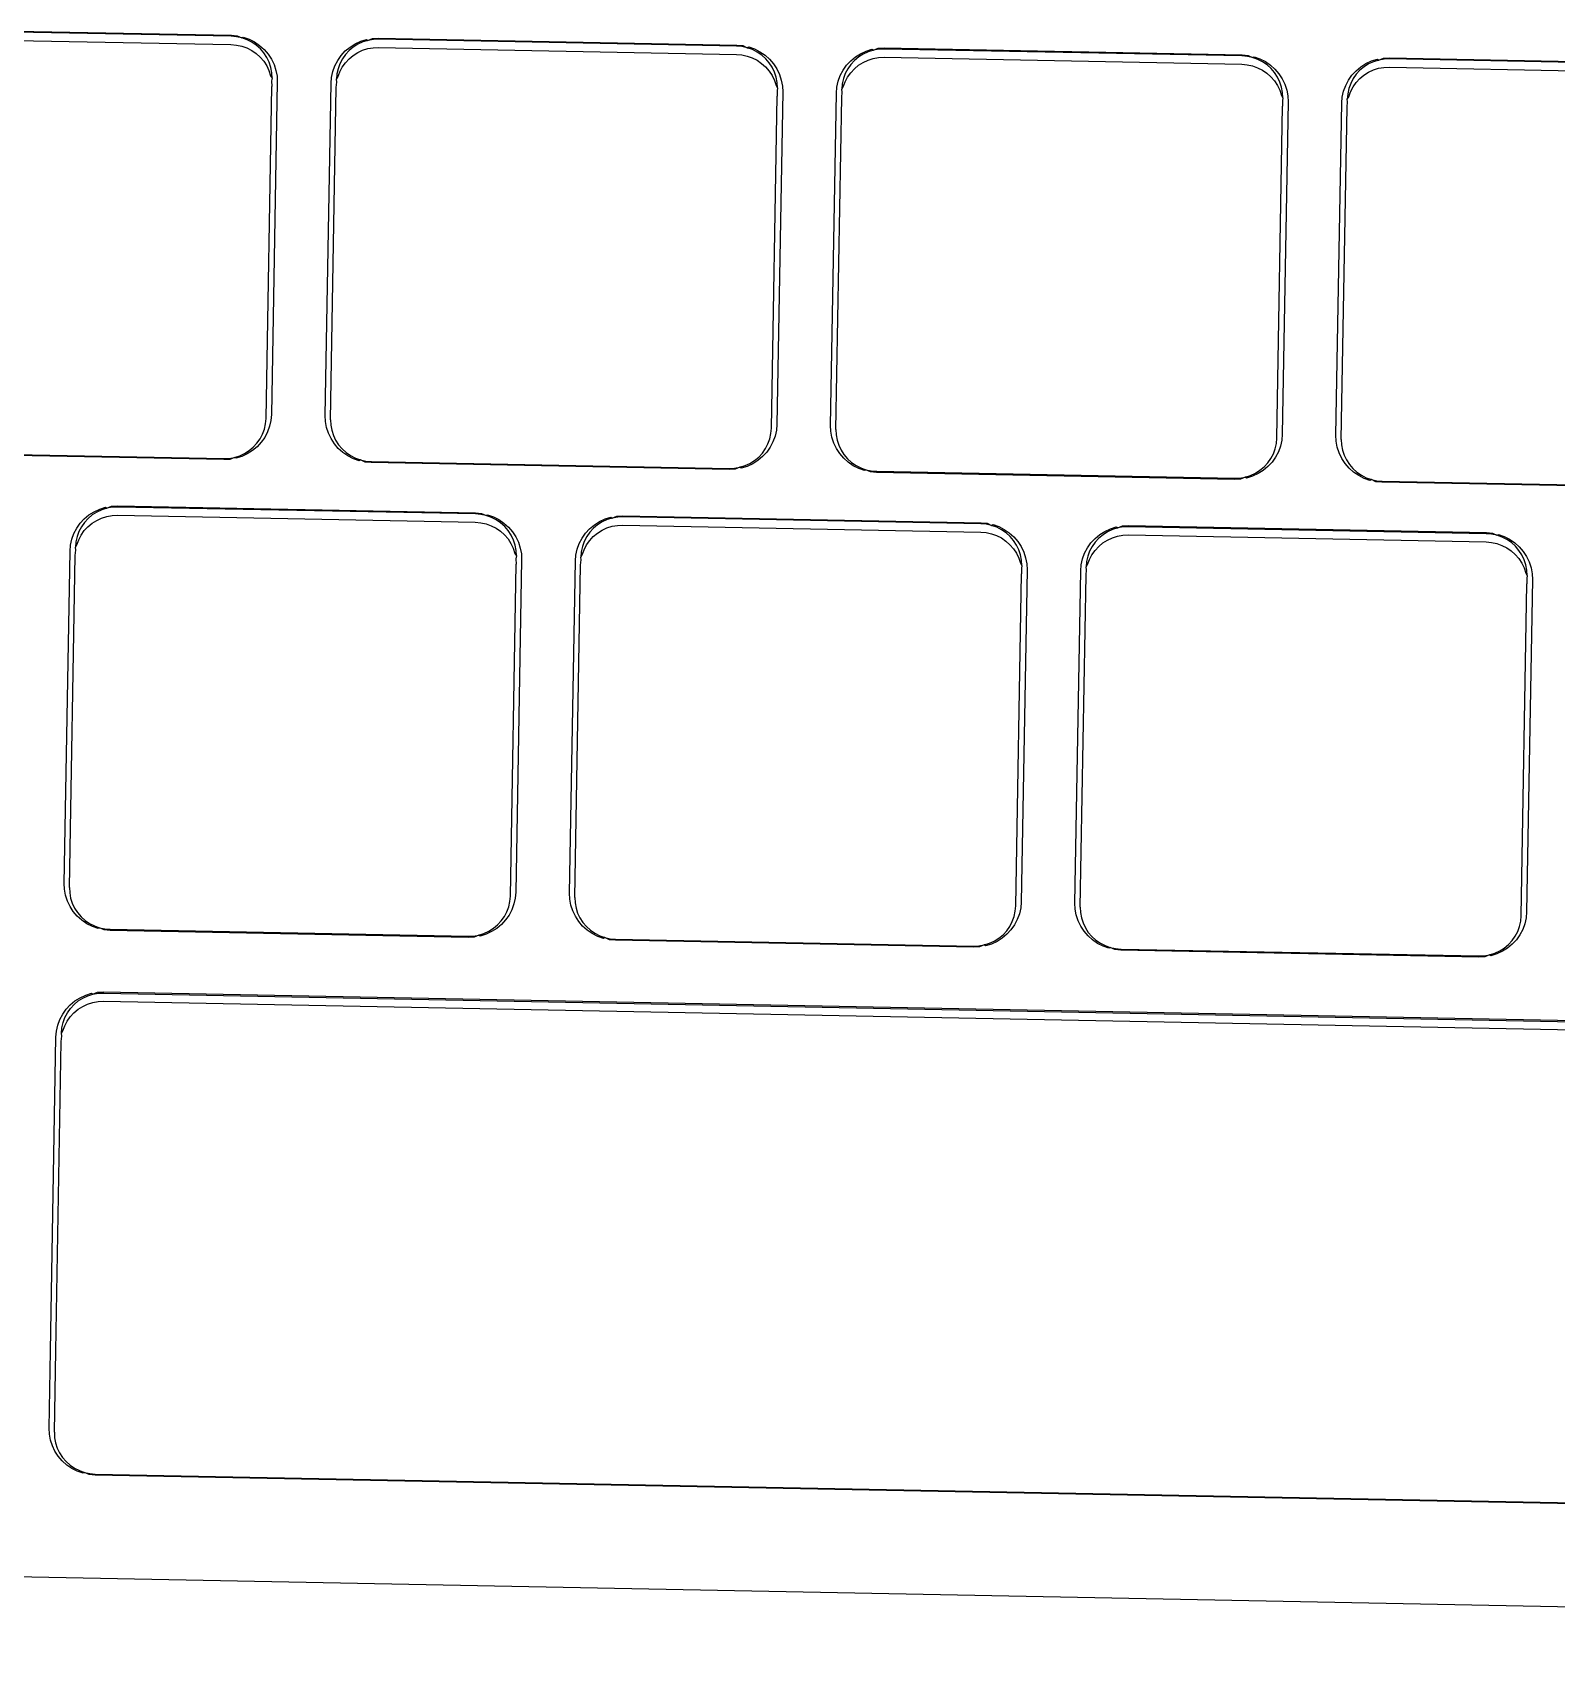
# Model space of a CAD drawing. Header units: millimetres. Extents: x -9564 to 100156, y -26854 to 24346.
# Drawn here: x 64259 to 64309.3, y -3054.6 to -3000.7 of the extents above; entities that cross this region are included whole.
import ezdxf

# ---------------------------------------------------------------- set-up
doc = ezdxf.new("R2010")
doc.units = ezdxf.units.MM
doc.header["$LTSCALE"] = 100
doc.layers.add('Muebles', color=112, linetype='Continuous')

msp = doc.modelspace()

# ---------------------------------------------------------------- linework, layer by layer
at = {"layer": 'Muebles'}
for p, q in [((64253.729, -3000.508), (64265.546, -3000.738)), ((64253.729, -3000.816), (64265.534, -3001.046)), ((64265.539, -3000.773), (64253.734, -3000.543)), ((64265.718, -3000.788), (64265.539, -3000.773)), ((64265.546, -3000.738), (64265.742, -3000.755)), ((64265.894, -3000.826), (64265.718, -3000.788)), ((64265.742, -3000.755), (64265.894, -3000.826)), ((64265.894, -3000.826), (64265.941, -3000.798)), ((64266.063, -3000.886), (64265.894, -3000.826)), ((64265.941, -3000.798), (64266.132, -3000.866)), ((64266.223, -3000.968), (64266.063, -3000.886)), ((64266.132, -3000.866), (64266.312, -3000.957)), ((64266.37, -3001.069), (64266.223, -3000.968)), ((64266.312, -3000.957), (64266.479, -3001.072)), ((64269.462, -3001.13), (64269.633, -3001.022)), ((64269.722, -3001.036), (64269.571, -3001.131)), ((64269.633, -3001.022), (64269.816, -3000.937)), ((64269.884, -3000.961), (64269.722, -3001.036)), ((64269.816, -3000.937), (64270.01, -3000.877)), ((64270.055, -3000.907), (64269.884, -3000.961)), ((64270.01, -3000.877), (64270.055, -3000.907)), ((64270.055, -3000.907), (64270.209, -3000.842)), ((64270.232, -3000.876), (64270.055, -3000.907)), ((64270.209, -3000.842), (64270.406, -3000.833)), ((64270.412, -3000.868), (64270.232, -3000.876)), ((64270.406, -3000.833), (64282.223, -3001.063)), ((64282.217, -3001.098), (64270.412, -3000.868)), ((64265.534, -3001.046), (64265.713, -3001.061)), ((64265.713, -3001.061), (64265.889, -3001.099)), ((64265.889, -3001.099), (64266.058, -3001.159)), ((64266.058, -3001.159), (64266.218, -3001.241)), ((64266.218, -3001.241), (64266.365, -3001.342)), ((64266.365, -3001.342), (64266.498, -3001.461)), ((64266.503, -3001.188), (64266.37, -3001.069)), ((64266.479, -3001.072), (64266.629, -3001.206)), ((64266.498, -3001.461), (64266.615, -3001.596)), ((64266.619, -3001.323), (64266.503, -3001.188)), ((64266.717, -3001.472), (64266.619, -3001.323)), ((64266.629, -3001.206), (64266.76, -3001.359)), ((64266.793, -3001.632), (64266.717, -3001.472)), ((64266.76, -3001.359), (64266.869, -3001.527)), ((64266.869, -3001.527), (64266.956, -3001.707)), ((64268.963, -3001.746), (64269.056, -3001.569)), ((64269.056, -3001.569), (64269.171, -3001.406)), ((64269.21, -3001.521), (64269.128, -3001.678)), ((64269.171, -3001.406), (64269.307, -3001.258)), ((64269.313, -3001.376), (64269.21, -3001.521)), ((64269.307, -3001.258), (64269.462, -3001.13)), ((64269.308, -3001.649), (64269.429, -3001.518)), ((64269.434, -3001.245), (64269.313, -3001.376)), ((64269.429, -3001.518), (64269.566, -3001.404)), ((64269.571, -3001.131), (64269.434, -3001.245)), ((64269.566, -3001.404), (64269.717, -3001.309)), ((64269.717, -3001.309), (64269.879, -3001.234)), ((64269.879, -3001.234), (64270.051, -3001.18)), ((64270.051, -3001.18), (64270.227, -3001.149)), ((64270.227, -3001.149), (64270.407, -3001.141)), ((64270.407, -3001.141), (64282.212, -3001.371)), ((64282.212, -3001.371), (64282.391, -3001.386)), ((64282.396, -3001.113), (64282.217, -3001.098)), ((64282.223, -3001.063), (64282.42, -3001.08)), ((64282.391, -3001.386), (64282.567, -3001.424)), ((64282.572, -3001.151), (64282.396, -3001.113)), ((64282.42, -3001.08), (64282.572, -3001.151)), ((64282.567, -3001.424), (64282.736, -3001.484)), ((64282.572, -3001.151), (64282.618, -3001.123)), ((64282.741, -3001.211), (64282.572, -3001.151)), ((64282.618, -3001.123), (64282.81, -3001.191)), ((64282.736, -3001.484), (64282.896, -3001.566)), ((64282.9, -3001.293), (64282.741, -3001.211)), ((64282.81, -3001.191), (64282.99, -3001.283)), ((64282.896, -3001.566), (64283.043, -3001.667)), ((64283.048, -3001.394), (64282.9, -3001.293)), ((64282.99, -3001.283), (64283.157, -3001.397)), ((64283.181, -3001.513), (64283.048, -3001.394)), ((64283.157, -3001.397), (64283.307, -3001.531)), ((64283.297, -3001.648), (64283.181, -3001.513)), ((64283.307, -3001.531), (64283.438, -3001.684)), ((64285.985, -3001.583), (64286.14, -3001.455)), ((64286.111, -3001.57), (64285.991, -3001.701)), ((64286.248, -3001.456), (64286.111, -3001.57)), ((64286.14, -3001.455), (64286.31, -3001.347)), ((64286.4, -3001.361), (64286.248, -3001.456)), ((64286.31, -3001.347), (64286.494, -3001.263)), ((64286.395, -3001.634), (64286.557, -3001.559)), ((64286.562, -3001.286), (64286.4, -3001.361)), ((64286.494, -3001.263), (64286.687, -3001.202)), ((64286.557, -3001.559), (64286.728, -3001.505)), ((64286.733, -3001.232), (64286.562, -3001.286)), ((64286.687, -3001.202), (64286.733, -3001.232)), ((64286.728, -3001.505), (64286.905, -3001.474)), ((64286.733, -3001.232), (64286.887, -3001.167)), ((64286.91, -3001.201), (64286.733, -3001.232)), ((64286.887, -3001.167), (64287.084, -3001.158)), ((64286.905, -3001.474), (64287.085, -3001.466)), ((64287.089, -3001.193), (64286.91, -3001.201)), ((64287.084, -3001.158), (64298.901, -3001.388)), ((64287.085, -3001.466), (64298.89, -3001.696)), ((64298.895, -3001.423), (64287.089, -3001.193)), ((64299.074, -3001.438), (64298.895, -3001.423)), ((64298.901, -3001.388), (64299.098, -3001.405)), ((64299.249, -3001.476), (64299.074, -3001.438)), ((64299.098, -3001.405), (64299.249, -3001.476)), ((64299.249, -3001.476), (64299.296, -3001.448)), ((64299.418, -3001.536), (64299.249, -3001.476)), ((64299.296, -3001.448), (64299.487, -3001.516)), ((64299.578, -3001.618), (64299.418, -3001.536)), ((64299.487, -3001.516), (64299.668, -3001.608)), ((64303.172, -3001.588), (64303.365, -3001.527)), ((64303.411, -3001.557), (64303.24, -3001.611)), ((64303.365, -3001.527), (64303.411, -3001.557)), ((64303.411, -3001.557), (64303.565, -3001.492)), ((64303.588, -3001.526), (64303.411, -3001.557)), ((64303.565, -3001.492), (64303.762, -3001.483)), ((64303.767, -3001.518), (64303.588, -3001.526)), ((64303.762, -3001.483), (64315.579, -3001.713)), ((64315.573, -3001.748), (64303.767, -3001.518)), ((64266.615, -3001.596), (64266.712, -3001.745)), ((64266.712, -3001.745), (64266.788, -3001.905)), ((64266.788, -3001.905), (64266.843, -3002.074)), ((64266.848, -3001.801), (64266.793, -3001.632)), ((64266.843, -3002.074), (64266.889, -3002.152)), ((64266.88, -3001.975), (64266.848, -3001.801)), ((64266.889, -3002.152), (64266.88, -3001.975)), ((64266.956, -3001.707), (64267.017, -3001.897)), ((64267.017, -3001.897), (64267.053, -3002.093)), ((64267.053, -3002.093), (64267.063, -3002.286)), ((64268.852, -3002.128), (64268.895, -3001.933)), ((64268.895, -3001.933), (64268.963, -3001.746)), ((64269.029, -3002.017), (64269.015, -3002.193)), ((64269.015, -3002.193), (64269.063, -3002.117)), ((64269.068, -3001.844), (64269.029, -3002.017)), ((64269.063, -3002.117), (64269.123, -3001.951)), ((64269.128, -3001.678), (64269.068, -3001.844)), ((64269.123, -3001.951), (64269.206, -3001.794)), ((64269.206, -3001.794), (64269.308, -3001.649)), ((64283.043, -3001.667), (64283.176, -3001.786)), ((64283.176, -3001.786), (64283.292, -3001.921)), ((64283.292, -3001.921), (64283.39, -3002.07)), ((64283.394, -3001.797), (64283.297, -3001.648)), ((64283.39, -3002.07), (64283.466, -3002.23)), ((64283.471, -3001.957), (64283.394, -3001.797)), ((64283.438, -3001.684), (64283.547, -3001.852)), ((64283.526, -3002.126), (64283.471, -3001.957)), ((64283.547, -3001.852), (64283.634, -3002.032)), ((64283.634, -3002.032), (64283.695, -3002.222)), ((64285.573, -3002.258), (64285.641, -3002.071)), ((64285.641, -3002.071), (64285.734, -3001.894)), ((64285.734, -3001.894), (64285.849, -3001.731)), ((64285.806, -3002.003), (64285.745, -3002.169)), ((64285.888, -3001.846), (64285.806, -3002.003)), ((64285.849, -3001.731), (64285.985, -3001.583)), ((64285.883, -3002.119), (64285.986, -3001.974)), ((64285.991, -3001.701), (64285.888, -3001.846)), ((64285.986, -3001.974), (64286.107, -3001.843)), ((64286.107, -3001.843), (64286.244, -3001.729)), ((64286.244, -3001.729), (64286.395, -3001.634)), ((64298.89, -3001.696), (64299.069, -3001.711)), ((64299.069, -3001.711), (64299.245, -3001.749)), ((64299.245, -3001.749), (64299.414, -3001.81)), ((64299.414, -3001.81), (64299.573, -3001.891)), ((64299.573, -3001.891), (64299.721, -3001.992)), ((64299.726, -3001.719), (64299.578, -3001.618)), ((64299.668, -3001.608), (64299.834, -3001.722)), ((64299.721, -3001.992), (64299.854, -3002.111)), ((64299.859, -3001.838), (64299.726, -3001.719)), ((64299.834, -3001.722), (64299.984, -3001.856)), ((64299.854, -3002.111), (64299.97, -3002.246)), ((64299.975, -3001.973), (64299.859, -3001.838)), ((64300.072, -3002.122), (64299.975, -3001.973)), ((64299.984, -3001.856), (64300.115, -3002.009)), ((64300.115, -3002.009), (64300.225, -3002.177)), ((64302.411, -3002.219), (64302.527, -3002.056)), ((64302.527, -3002.056), (64302.663, -3001.909)), ((64302.668, -3002.026), (64302.566, -3002.171)), ((64302.663, -3001.909), (64302.818, -3001.78)), ((64302.789, -3001.895), (64302.668, -3002.026)), ((64302.784, -3002.168), (64302.921, -3002.054)), ((64302.926, -3001.781), (64302.789, -3001.895)), ((64302.818, -3001.78), (64302.988, -3001.672)), ((64302.921, -3002.054), (64303.073, -3001.959)), ((64303.077, -3001.686), (64302.926, -3001.781)), ((64302.988, -3001.672), (64303.172, -3001.588)), ((64303.073, -3001.959), (64303.235, -3001.884)), ((64303.24, -3001.611), (64303.077, -3001.686)), ((64303.235, -3001.884), (64303.406, -3001.83)), ((64303.406, -3001.83), (64303.583, -3001.799)), ((64303.583, -3001.799), (64303.762, -3001.791)), ((64303.762, -3001.791), (64315.568, -3002.021)), ((64266.69, -3013.385), (64266.884, -3002.425)), ((64267.063, -3002.286), (64266.869, -3013.258)), ((64266.889, -3002.152), (64266.875, -3002.248)), ((64266.875, -3002.248), (64266.884, -3002.425)), ((64268.642, -3013.292), (64268.836, -3002.321)), ((64268.816, -3013.427), (64269.01, -3002.466)), ((64268.836, -3002.321), (64268.852, -3002.128)), ((64269.01, -3002.466), (64269.025, -3002.29)), ((64269.025, -3002.29), (64269.015, -3002.193)), ((64283.466, -3002.23), (64283.521, -3002.399)), ((64283.521, -3002.399), (64283.566, -3002.477)), ((64283.558, -3002.3), (64283.526, -3002.126)), ((64283.741, -3002.611), (64283.547, -3013.583)), ((64283.566, -3002.477), (64283.553, -3002.573)), ((64283.553, -3002.573), (64283.562, -3002.75)), ((64283.566, -3002.477), (64283.558, -3002.3)), ((64283.695, -3002.222), (64283.731, -3002.418)), ((64283.731, -3002.418), (64283.741, -3002.611)), ((64285.32, -3013.617), (64285.513, -3002.646)), ((64285.513, -3002.646), (64285.53, -3002.453)), ((64285.53, -3002.453), (64285.573, -3002.258)), ((64285.687, -3002.791), (64285.702, -3002.615)), ((64285.707, -3002.342), (64285.692, -3002.518)), ((64285.692, -3002.518), (64285.74, -3002.442)), ((64285.702, -3002.615), (64285.692, -3002.518)), ((64285.745, -3002.169), (64285.707, -3002.342)), ((64285.74, -3002.442), (64285.801, -3002.276)), ((64285.801, -3002.276), (64285.883, -3002.119)), ((64299.97, -3002.246), (64300.067, -3002.395)), ((64300.067, -3002.395), (64300.144, -3002.556)), ((64300.149, -3002.282), (64300.072, -3002.122)), ((64300.144, -3002.556), (64300.199, -3002.724)), ((64300.204, -3002.451), (64300.149, -3002.282)), ((64300.236, -3002.625), (64300.204, -3002.451)), ((64300.225, -3002.177), (64300.311, -3002.357)), ((64300.244, -3002.802), (64300.236, -3002.625)), ((64300.311, -3002.357), (64300.373, -3002.547)), ((64300.373, -3002.547), (64300.409, -3002.743)), ((64302.207, -3002.778), (64302.25, -3002.584)), ((64302.25, -3002.584), (64302.319, -3002.396)), ((64302.319, -3002.396), (64302.411, -3002.219)), ((64302.423, -3002.494), (64302.385, -3002.667)), ((64302.418, -3002.767), (64302.479, -3002.601)), ((64302.484, -3002.328), (64302.423, -3002.494)), ((64302.479, -3002.601), (64302.561, -3002.444)), ((64302.566, -3002.171), (64302.484, -3002.328)), ((64302.561, -3002.444), (64302.664, -3002.299)), ((64302.664, -3002.299), (64302.784, -3002.168)), ((64283.368, -3013.71), (64283.562, -3002.75)), ((64285.494, -3013.752), (64285.687, -3002.791)), ((64300.046, -3014.035), (64300.239, -3003.075)), ((64300.199, -3002.724), (64300.244, -3002.802)), ((64300.418, -3002.936), (64300.225, -3013.908)), ((64300.244, -3002.802), (64300.231, -3002.898)), ((64300.231, -3002.898), (64300.239, -3003.075)), ((64300.409, -3002.743), (64300.418, -3002.936)), ((64301.998, -3013.942), (64302.191, -3002.971)), ((64302.172, -3014.077), (64302.365, -3003.116)), ((64302.191, -3002.971), (64302.207, -3002.778)), ((64302.365, -3003.116), (64302.38, -3002.94)), ((64302.385, -3002.667), (64302.37, -3002.843)), ((64302.37, -3002.843), (64302.418, -3002.767)), ((64302.38, -3002.94), (64302.37, -3002.843)), ((64266.676, -3013.561), (64266.69, -3013.385)), ((64266.869, -3013.258), (64266.853, -3013.45)), ((64268.652, -3013.485), (64268.642, -3013.292)), ((64268.816, -3013.427), (64268.825, -3013.603)), ((64266.495, -3014.057), (64266.577, -3013.9)), ((64266.577, -3013.9), (64266.638, -3013.734)), ((64266.638, -3013.734), (64266.676, -3013.561)), ((64266.742, -3013.832), (64266.649, -3014.009)), ((64266.81, -3013.645), (64266.742, -3013.832)), ((64266.853, -3013.45), (64266.81, -3013.645)), ((64268.688, -3013.681), (64268.652, -3013.485)), ((64268.749, -3013.871), (64268.688, -3013.681)), ((64268.836, -3014.052), (64268.749, -3013.871)), ((64268.825, -3013.603), (64268.857, -3013.777)), ((64268.857, -3013.777), (64268.912, -3013.946)), ((64268.912, -3013.946), (64268.988, -3014.106)), ((64283.315, -3014.059), (64283.353, -3013.886)), ((64283.353, -3013.886), (64283.368, -3013.71)), ((64283.488, -3013.97), (64283.42, -3014.157)), ((64283.531, -3013.775), (64283.488, -3013.97)), ((64283.547, -3013.583), (64283.531, -3013.775)), ((64285.329, -3013.81), (64285.32, -3013.617)), ((64285.365, -3014.006), (64285.329, -3013.81)), ((64285.494, -3013.752), (64285.503, -3013.928)), ((64285.503, -3013.928), (64285.535, -3014.102)), ((64300.225, -3013.908), (64300.209, -3014.101)), ((64302.007, -3014.136), (64301.998, -3013.942)), ((64265.299, -3014.745), (64253.482, -3014.515)), ((64253.488, -3014.48), (64265.293, -3014.71)), ((64265.983, -3014.542), (64266.134, -3014.447)), ((64266.243, -3014.448), (64266.072, -3014.556)), ((64266.134, -3014.447), (64266.271, -3014.333)), ((64266.398, -3014.32), (64266.243, -3014.448)), ((64266.271, -3014.333), (64266.392, -3014.202)), ((64266.392, -3014.202), (64266.495, -3014.057)), ((64266.534, -3014.172), (64266.398, -3014.32)), ((64266.649, -3014.009), (64266.534, -3014.172)), ((64268.945, -3014.219), (64268.836, -3014.052)), ((64269.076, -3014.372), (64268.945, -3014.219)), ((64268.988, -3014.106), (64269.086, -3014.255)), ((64269.226, -3014.506), (64269.076, -3014.372)), ((64269.086, -3014.255), (64269.202, -3014.39)), ((64269.202, -3014.39), (64269.335, -3014.509)), ((64269.393, -3014.621), (64269.226, -3014.506)), ((64269.335, -3014.509), (64269.482, -3014.61)), ((64283.07, -3014.527), (64283.172, -3014.382)), ((64283.212, -3014.498), (64283.075, -3014.645)), ((64283.172, -3014.382), (64283.255, -3014.225)), ((64283.327, -3014.334), (64283.212, -3014.498)), ((64283.255, -3014.225), (64283.315, -3014.059)), ((64283.42, -3014.157), (64283.327, -3014.334)), ((64285.427, -3014.196), (64285.365, -3014.006)), ((64285.513, -3014.377), (64285.427, -3014.196)), ((64285.623, -3014.545), (64285.513, -3014.377)), ((64285.535, -3014.102), (64285.59, -3014.271)), ((64285.59, -3014.271), (64285.666, -3014.431)), ((64285.666, -3014.431), (64285.763, -3014.58)), ((64299.932, -3014.55), (64299.993, -3014.384)), ((64299.993, -3014.384), (64300.031, -3014.211)), ((64300.097, -3014.482), (64300.005, -3014.659)), ((64300.031, -3014.211), (64300.046, -3014.035)), ((64300.166, -3014.295), (64300.097, -3014.482)), ((64300.209, -3014.101), (64300.166, -3014.295)), ((64302.043, -3014.332), (64302.007, -3014.136)), ((64302.105, -3014.521), (64302.043, -3014.332)), ((64302.172, -3014.077), (64302.181, -3014.253)), ((64302.181, -3014.253), (64302.213, -3014.427)), ((64302.213, -3014.427), (64302.267, -3014.596)), ((64265.293, -3014.71), (64265.473, -3014.702)), ((64265.496, -3014.736), (64265.299, -3014.745)), ((64265.473, -3014.702), (64265.65, -3014.671)), ((64265.65, -3014.671), (64265.496, -3014.736)), ((64265.65, -3014.671), (64265.821, -3014.617)), ((64265.695, -3014.701), (64265.65, -3014.671)), ((64265.889, -3014.641), (64265.695, -3014.701)), ((64265.821, -3014.617), (64265.983, -3014.542)), ((64266.072, -3014.556), (64265.889, -3014.641)), ((64269.573, -3014.713), (64269.393, -3014.621)), ((64269.482, -3014.61), (64269.642, -3014.692)), ((64269.764, -3014.781), (64269.573, -3014.713)), ((64269.642, -3014.692), (64269.811, -3014.752)), ((64269.811, -3014.752), (64269.764, -3014.781)), ((64269.811, -3014.752), (64269.987, -3014.79)), ((64269.963, -3014.823), (64269.811, -3014.752)), ((64270.159, -3014.84), (64269.963, -3014.823)), ((64269.987, -3014.79), (64270.166, -3014.805)), ((64281.976, -3015.07), (64270.159, -3014.84)), ((64270.166, -3014.805), (64281.971, -3015.035)), ((64281.971, -3015.035), (64282.151, -3015.027)), ((64282.151, -3015.027), (64282.327, -3014.996)), ((64282.327, -3014.996), (64282.173, -3015.061)), ((64282.327, -3014.996), (64282.498, -3014.942)), ((64282.373, -3015.026), (64282.327, -3014.996)), ((64282.567, -3014.966), (64282.373, -3015.026)), ((64282.498, -3014.942), (64282.661, -3014.867)), ((64282.75, -3014.881), (64282.567, -3014.966)), ((64282.661, -3014.867), (64282.812, -3014.772)), ((64282.921, -3014.773), (64282.75, -3014.881)), ((64282.812, -3014.772), (64282.949, -3014.658)), ((64283.075, -3014.645), (64282.921, -3014.773)), ((64282.949, -3014.658), (64283.07, -3014.527)), ((64285.754, -3014.697), (64285.623, -3014.545)), ((64285.904, -3014.832), (64285.754, -3014.697)), ((64285.763, -3014.58), (64285.879, -3014.715)), ((64285.879, -3014.715), (64286.012, -3014.834)), ((64286.071, -3014.946), (64285.904, -3014.832)), ((64286.012, -3014.834), (64286.16, -3014.936)), ((64286.251, -3015.038), (64286.071, -3014.946)), ((64286.16, -3014.936), (64286.32, -3015.017)), ((64286.442, -3015.106), (64286.251, -3015.038)), ((64286.32, -3015.017), (64286.489, -3015.077)), ((64299.49, -3015.097), (64299.627, -3014.983)), ((64299.753, -3014.97), (64299.598, -3015.098)), ((64299.627, -3014.983), (64299.748, -3014.853)), ((64299.748, -3014.853), (64299.85, -3014.708)), ((64299.889, -3014.823), (64299.753, -3014.97)), ((64299.85, -3014.708), (64299.932, -3014.55)), ((64300.005, -3014.659), (64299.889, -3014.823)), ((64302.191, -3014.702), (64302.105, -3014.521)), ((64302.301, -3014.87), (64302.191, -3014.702)), ((64302.267, -3014.596), (64302.344, -3014.756)), ((64302.432, -3015.022), (64302.301, -3014.87)), ((64302.344, -3014.756), (64302.441, -3014.905)), ((64302.582, -3015.157), (64302.432, -3015.022)), ((64302.441, -3014.905), (64302.557, -3015.04)), ((64302.557, -3015.04), (64302.69, -3015.16)), ((64282.173, -3015.061), (64281.976, -3015.07)), ((64286.489, -3015.077), (64286.442, -3015.106)), ((64286.489, -3015.077), (64286.664, -3015.115)), ((64286.641, -3015.148), (64286.489, -3015.077)), ((64286.837, -3015.165), (64286.641, -3015.148)), ((64286.664, -3015.115), (64286.844, -3015.13)), ((64298.654, -3015.395), (64286.837, -3015.165)), ((64286.844, -3015.13), (64298.649, -3015.36)), ((64298.649, -3015.36), (64298.828, -3015.352)), ((64298.851, -3015.386), (64298.654, -3015.395)), ((64298.828, -3015.352), (64299.005, -3015.321)), ((64299.005, -3015.321), (64298.851, -3015.386)), ((64299.005, -3015.321), (64299.176, -3015.268)), ((64299.051, -3015.351), (64299.005, -3015.321)), ((64299.244, -3015.291), (64299.051, -3015.351)), ((64299.176, -3015.268), (64299.339, -3015.192)), ((64299.428, -3015.206), (64299.244, -3015.291)), ((64299.339, -3015.192), (64299.49, -3015.097)), ((64299.598, -3015.098), (64299.428, -3015.206)), ((64302.748, -3015.271), (64302.582, -3015.157)), ((64302.69, -3015.16), (64302.838, -3015.261)), ((64302.929, -3015.363), (64302.748, -3015.271)), ((64302.838, -3015.261), (64302.998, -3015.342)), ((64303.12, -3015.431), (64302.929, -3015.363)), ((64302.998, -3015.342), (64303.167, -3015.402)), ((64303.167, -3015.402), (64303.12, -3015.431)), ((64303.167, -3015.402), (64303.342, -3015.44)), ((64303.318, -3015.474), (64303.167, -3015.402)), ((64303.515, -3015.49), (64303.318, -3015.474)), ((64303.342, -3015.44), (64303.521, -3015.455)), ((64315.332, -3015.72), (64303.515, -3015.49)), ((64303.521, -3015.455), (64315.327, -3015.685)), ((64260.692, -3016.699), (64260.847, -3016.57)), ((64260.956, -3016.572), (64260.819, -3016.686)), ((64260.847, -3016.57), (64261.018, -3016.463)), ((64261.107, -3016.476), (64260.956, -3016.572)), ((64261.018, -3016.463), (64261.201, -3016.378)), ((64261.102, -3016.749), (64261.264, -3016.674)), ((64261.269, -3016.401), (64261.107, -3016.476)), ((64261.201, -3016.378), (64261.394, -3016.318)), ((64261.264, -3016.674), (64261.435, -3016.621)), ((64261.44, -3016.348), (64261.269, -3016.401)), ((64261.394, -3016.318), (64261.44, -3016.348)), ((64261.435, -3016.621), (64261.612, -3016.59)), ((64261.44, -3016.348), (64261.594, -3016.282)), ((64261.617, -3016.317), (64261.44, -3016.348)), ((64261.594, -3016.282), (64261.791, -3016.274)), ((64261.612, -3016.59), (64261.792, -3016.582)), ((64261.797, -3016.309), (64261.617, -3016.317)), ((64261.791, -3016.274), (64273.608, -3016.504)), ((64261.792, -3016.582), (64273.597, -3016.812)), ((64273.602, -3016.539), (64261.797, -3016.309)), ((64273.781, -3016.554), (64273.602, -3016.539)), ((64273.608, -3016.504), (64273.805, -3016.52)), ((64273.957, -3016.592), (64273.781, -3016.554)), ((64273.805, -3016.52), (64273.957, -3016.592)), ((64273.957, -3016.592), (64274.003, -3016.563)), ((64274.126, -3016.652), (64273.957, -3016.592)), ((64274.003, -3016.563), (64274.194, -3016.631)), ((64274.285, -3016.733), (64274.126, -3016.652)), ((64274.194, -3016.631), (64274.375, -3016.723)), ((64277.879, -3016.703), (64278.072, -3016.643)), ((64278.118, -3016.673), (64277.947, -3016.726)), ((64278.072, -3016.643), (64278.118, -3016.673)), ((64278.118, -3016.673), (64278.272, -3016.608)), ((64278.295, -3016.642), (64278.118, -3016.673)), ((64278.272, -3016.608), (64278.469, -3016.599)), ((64278.474, -3016.634), (64278.295, -3016.642)), ((64278.469, -3016.599), (64290.286, -3016.829)), ((64290.28, -3016.864), (64278.474, -3016.634)), ((64260.28, -3017.374), (64260.348, -3017.187)), ((64260.348, -3017.187), (64260.441, -3017.01)), ((64260.441, -3017.01), (64260.556, -3016.846)), ((64260.513, -3017.118), (64260.452, -3017.285)), ((64260.595, -3016.961), (64260.513, -3017.118)), ((64260.556, -3016.846), (64260.692, -3016.699)), ((64260.591, -3017.234), (64260.693, -3017.089)), ((64260.698, -3016.816), (64260.595, -3016.961)), ((64260.693, -3017.089), (64260.814, -3016.959)), ((64260.819, -3016.686), (64260.698, -3016.816)), ((64260.814, -3016.959), (64260.951, -3016.845)), ((64260.951, -3016.845), (64261.102, -3016.749)), ((64273.597, -3016.812), (64273.776, -3016.827)), ((64273.776, -3016.827), (64273.952, -3016.865)), ((64273.952, -3016.865), (64274.121, -3016.925)), ((64274.121, -3016.925), (64274.281, -3017.006)), ((64274.281, -3017.006), (64274.428, -3017.108)), ((64274.433, -3016.834), (64274.285, -3016.733)), ((64274.375, -3016.723), (64274.542, -3016.837)), ((64274.428, -3017.108), (64274.561, -3017.227)), ((64274.566, -3016.954), (64274.433, -3016.834)), ((64274.542, -3016.837), (64274.692, -3016.972)), ((64274.682, -3017.089), (64274.566, -3016.954)), ((64274.779, -3017.238), (64274.682, -3017.089)), ((64274.692, -3016.972), (64274.823, -3017.124)), ((64274.823, -3017.124), (64274.932, -3017.292)), ((64277.118, -3017.335), (64277.234, -3017.171)), ((64277.234, -3017.171), (64277.37, -3017.024)), ((64277.375, -3017.141), (64277.273, -3017.286)), ((64277.37, -3017.024), (64277.525, -3016.896)), ((64277.496, -3017.011), (64277.375, -3017.141)), ((64277.491, -3017.284), (64277.629, -3017.17)), ((64277.633, -3016.897), (64277.496, -3017.011)), ((64277.525, -3016.896), (64277.695, -3016.788)), ((64277.629, -3017.17), (64277.78, -3017.075)), ((64277.784, -3016.802), (64277.633, -3016.897)), ((64277.695, -3016.788), (64277.879, -3016.703)), ((64277.78, -3017.075), (64277.942, -3017)), ((64277.947, -3016.726), (64277.784, -3016.802)), ((64277.942, -3017), (64278.113, -3016.946)), ((64278.113, -3016.946), (64278.29, -3016.915)), ((64278.29, -3016.915), (64278.469, -3016.907)), ((64278.469, -3016.907), (64290.275, -3017.137)), ((64290.275, -3017.137), (64290.454, -3017.152)), ((64290.459, -3016.879), (64290.28, -3016.864)), ((64290.286, -3016.829), (64290.483, -3016.846)), ((64290.454, -3017.152), (64290.629, -3017.19)), ((64290.634, -3016.917), (64290.459, -3016.879)), ((64290.483, -3016.846), (64290.634, -3016.917)), ((64290.629, -3017.19), (64290.799, -3017.25)), ((64290.634, -3016.917), (64290.681, -3016.888)), ((64290.803, -3016.977), (64290.634, -3016.917)), ((64290.681, -3016.888), (64290.872, -3016.956)), ((64290.963, -3017.058), (64290.803, -3016.977)), ((64290.872, -3016.956), (64291.053, -3017.048)), ((64291.111, -3017.16), (64290.963, -3017.058)), ((64291.053, -3017.048), (64291.219, -3017.162)), ((64291.244, -3017.279), (64291.111, -3017.16)), ((64291.219, -3017.162), (64291.369, -3017.297)), ((64294.203, -3017.221), (64294.373, -3017.113)), ((64294.462, -3017.127), (64294.311, -3017.222)), ((64294.373, -3017.113), (64294.557, -3017.028)), ((64294.625, -3017.052), (64294.462, -3017.127)), ((64294.557, -3017.028), (64294.75, -3016.968)), ((64294.796, -3016.998), (64294.625, -3017.052)), ((64294.75, -3016.968), (64294.796, -3016.998)), ((64294.796, -3016.998), (64294.95, -3016.933)), ((64294.973, -3016.967), (64294.796, -3016.998)), ((64294.95, -3016.933), (64295.147, -3016.924)), ((64295.152, -3016.959), (64294.973, -3016.967)), ((64295.147, -3016.924), (64306.964, -3017.154)), ((64306.957, -3017.189), (64295.152, -3016.959)), ((64307.136, -3017.204), (64306.957, -3017.189)), ((64306.964, -3017.154), (64307.16, -3017.171)), ((64307.312, -3017.242), (64307.136, -3017.204)), ((64307.16, -3017.171), (64307.312, -3017.242)), ((64307.312, -3017.242), (64307.359, -3017.214)), ((64307.359, -3017.214), (64307.55, -3017.281)), ((64260.221, -3017.761), (64260.237, -3017.568)), ((64260.237, -3017.568), (64260.28, -3017.374)), ((64260.395, -3017.907), (64260.409, -3017.731)), ((64260.414, -3017.457), (64260.399, -3017.634)), ((64260.399, -3017.634), (64260.448, -3017.558)), ((64260.409, -3017.731), (64260.399, -3017.634)), ((64260.452, -3017.285), (64260.414, -3017.457)), ((64260.448, -3017.558), (64260.508, -3017.391)), ((64260.508, -3017.391), (64260.591, -3017.234)), ((64274.561, -3017.227), (64274.677, -3017.362)), ((64274.677, -3017.362), (64274.774, -3017.511)), ((64274.774, -3017.511), (64274.851, -3017.671)), ((64274.856, -3017.398), (64274.779, -3017.238)), ((64274.851, -3017.671), (64274.906, -3017.84)), ((64274.911, -3017.567), (64274.856, -3017.398)), ((64274.943, -3017.741), (64274.911, -3017.567)), ((64274.932, -3017.292), (64275.018, -3017.473)), ((64274.951, -3017.917), (64274.943, -3017.741)), ((64275.018, -3017.473), (64275.08, -3017.662)), ((64275.08, -3017.662), (64275.116, -3017.858)), ((64276.915, -3017.893), (64276.957, -3017.699)), ((64276.957, -3017.699), (64277.026, -3017.512)), ((64277.026, -3017.512), (64277.118, -3017.335)), ((64277.13, -3017.61), (64277.092, -3017.783)), ((64277.125, -3017.883), (64277.186, -3017.717)), ((64277.191, -3017.444), (64277.13, -3017.61)), ((64277.186, -3017.717), (64277.268, -3017.56)), ((64277.273, -3017.286), (64277.191, -3017.444)), ((64277.268, -3017.56), (64277.371, -3017.414)), ((64277.371, -3017.414), (64277.491, -3017.284)), ((64290.799, -3017.25), (64290.958, -3017.331)), ((64290.958, -3017.331), (64291.106, -3017.433)), ((64291.106, -3017.433), (64291.239, -3017.552)), ((64291.239, -3017.552), (64291.355, -3017.687)), ((64291.36, -3017.414), (64291.244, -3017.279)), ((64291.355, -3017.687), (64291.452, -3017.836)), ((64291.457, -3017.563), (64291.36, -3017.414)), ((64291.369, -3017.297), (64291.5, -3017.449)), ((64291.534, -3017.723), (64291.457, -3017.563)), ((64291.5, -3017.449), (64291.61, -3017.617)), ((64291.588, -3017.892), (64291.534, -3017.723)), ((64291.61, -3017.617), (64291.696, -3017.798)), ((64293.704, -3017.837), (64293.796, -3017.66)), ((64293.796, -3017.66), (64293.912, -3017.496)), ((64293.951, -3017.612), (64293.869, -3017.769)), ((64293.912, -3017.496), (64294.048, -3017.349)), ((64293.946, -3017.885), (64294.048, -3017.74)), ((64294.053, -3017.467), (64293.951, -3017.612)), ((64294.048, -3017.349), (64294.203, -3017.221)), ((64294.048, -3017.74), (64294.169, -3017.609)), ((64294.174, -3017.336), (64294.053, -3017.467)), ((64294.169, -3017.609), (64294.306, -3017.495)), ((64294.311, -3017.222), (64294.174, -3017.336)), ((64294.306, -3017.495), (64294.457, -3017.4)), ((64294.457, -3017.4), (64294.62, -3017.325)), ((64294.62, -3017.325), (64294.791, -3017.271)), ((64294.791, -3017.271), (64294.968, -3017.24)), ((64294.968, -3017.24), (64295.147, -3017.232)), ((64295.147, -3017.232), (64306.953, -3017.462)), ((64306.953, -3017.462), (64307.132, -3017.477)), ((64307.132, -3017.477), (64307.307, -3017.515)), ((64307.307, -3017.515), (64307.476, -3017.575)), ((64307.481, -3017.302), (64307.312, -3017.242)), ((64307.476, -3017.575), (64307.636, -3017.657)), ((64307.641, -3017.384), (64307.481, -3017.302)), ((64307.55, -3017.281), (64307.73, -3017.373)), ((64307.636, -3017.657), (64307.784, -3017.758)), ((64307.788, -3017.485), (64307.641, -3017.384)), ((64307.73, -3017.373), (64307.897, -3017.488)), ((64307.921, -3017.604), (64307.788, -3017.485)), ((64307.897, -3017.488), (64308.047, -3017.622)), ((64308.038, -3017.739), (64307.921, -3017.604)), ((64308.135, -3017.888), (64308.038, -3017.739)), ((64308.047, -3017.622), (64308.178, -3017.775)), ((64260.027, -3028.733), (64260.221, -3017.761)), ((64260.201, -3028.867), (64260.395, -3017.907)), ((64274.753, -3029.151), (64274.946, -3018.19)), ((64274.906, -3017.84), (64274.951, -3017.917)), ((64275.126, -3018.052), (64274.932, -3029.023)), ((64274.951, -3017.917), (64274.938, -3018.014)), ((64274.938, -3018.014), (64274.946, -3018.19)), ((64275.116, -3017.858), (64275.126, -3018.052)), ((64276.705, -3029.058), (64276.898, -3018.086)), ((64276.879, -3029.192), (64277.072, -3018.232)), ((64276.898, -3018.086), (64276.915, -3017.893)), ((64277.072, -3018.232), (64277.087, -3018.056)), ((64277.092, -3017.783), (64277.077, -3017.959)), ((64277.077, -3017.959), (64277.125, -3017.883)), ((64277.087, -3018.056), (64277.077, -3017.959)), ((64291.452, -3017.836), (64291.529, -3017.996)), ((64291.529, -3017.996), (64291.584, -3018.165)), ((64291.584, -3018.165), (64291.629, -3018.242)), ((64291.62, -3018.066), (64291.588, -3017.892)), ((64291.629, -3018.242), (64291.616, -3018.339)), ((64291.629, -3018.242), (64291.62, -3018.066)), ((64291.696, -3017.798), (64291.758, -3017.988)), ((64291.758, -3017.988), (64291.794, -3018.184)), ((64291.794, -3018.184), (64291.803, -3018.377)), ((64293.576, -3018.411), (64293.592, -3018.219)), ((64293.592, -3018.219), (64293.635, -3018.024)), ((64293.635, -3018.024), (64293.704, -3017.837)), ((64293.77, -3018.108), (64293.755, -3018.284)), ((64293.755, -3018.284), (64293.803, -3018.208)), ((64293.765, -3018.381), (64293.755, -3018.284)), ((64293.808, -3017.935), (64293.77, -3018.108)), ((64293.803, -3018.208), (64293.864, -3018.042)), ((64293.869, -3017.769), (64293.808, -3017.935)), ((64293.864, -3018.042), (64293.946, -3017.885)), ((64307.784, -3017.758), (64307.917, -3017.877)), ((64307.917, -3017.877), (64308.033, -3018.012)), ((64308.033, -3018.012), (64308.13, -3018.161)), ((64308.13, -3018.161), (64308.207, -3018.321)), ((64308.211, -3018.048), (64308.135, -3017.888)), ((64308.178, -3017.775), (64308.288, -3017.942)), ((64308.266, -3018.217), (64308.211, -3018.048)), ((64308.298, -3018.391), (64308.266, -3018.217)), ((64308.288, -3017.942), (64308.374, -3018.123)), ((64308.374, -3018.123), (64308.436, -3018.313)), ((64291.431, -3029.476), (64291.624, -3018.515)), ((64291.803, -3018.377), (64291.61, -3029.348)), ((64291.616, -3018.339), (64291.624, -3018.515)), ((64293.383, -3029.383), (64293.576, -3018.411)), ((64293.557, -3029.517), (64293.75, -3018.557)), ((64293.75, -3018.557), (64293.765, -3018.381)), ((64308.207, -3018.321), (64308.261, -3018.49)), ((64308.261, -3018.49), (64308.307, -3018.567)), ((64308.481, -3018.702), (64308.288, -3029.673)), ((64308.307, -3018.567), (64308.293, -3018.664)), ((64308.293, -3018.664), (64308.302, -3018.841)), ((64308.307, -3018.567), (64308.298, -3018.391)), ((64308.436, -3018.313), (64308.472, -3018.509)), ((64308.472, -3018.509), (64308.481, -3018.702)), ((64308.109, -3029.801), (64308.302, -3018.841)), ((64260.036, -3028.926), (64260.027, -3028.733)), ((64260.072, -3029.122), (64260.036, -3028.926)), ((64260.201, -3028.867), (64260.21, -3029.044)), ((64260.21, -3029.044), (64260.242, -3029.218)), ((64274.932, -3029.023), (64274.916, -3029.216)), ((64276.714, -3029.251), (64276.705, -3029.058)), ((64260.134, -3029.312), (64260.072, -3029.122)), ((64260.221, -3029.492), (64260.134, -3029.312)), ((64260.33, -3029.66), (64260.221, -3029.492)), ((64260.242, -3029.218), (64260.297, -3029.386)), ((64260.297, -3029.386), (64260.373, -3029.547)), ((64260.373, -3029.547), (64260.471, -3029.696)), ((64274.639, -3029.666), (64274.7, -3029.5)), ((64274.7, -3029.5), (64274.738, -3029.327)), ((64274.805, -3029.598), (64274.712, -3029.775)), ((64274.738, -3029.327), (64274.753, -3029.151)), ((64274.873, -3029.41), (64274.805, -3029.598)), ((64274.916, -3029.216), (64274.873, -3029.41)), ((64276.75, -3029.447), (64276.714, -3029.251)), ((64276.812, -3029.637), (64276.75, -3029.447)), ((64276.879, -3029.192), (64276.888, -3029.369)), ((64276.888, -3029.369), (64276.92, -3029.543)), ((64276.92, -3029.543), (64276.974, -3029.712)), ((64291.416, -3029.652), (64291.431, -3029.476)), ((64291.594, -3029.541), (64291.551, -3029.736)), ((64291.61, -3029.348), (64291.594, -3029.541)), ((64293.392, -3029.576), (64293.383, -3029.383)), ((64293.428, -3029.772), (64293.392, -3029.576)), ((64293.557, -3029.517), (64293.565, -3029.694)), ((64260.461, -3029.813), (64260.33, -3029.66)), ((64260.611, -3029.947), (64260.461, -3029.813)), ((64260.471, -3029.696), (64260.587, -3029.831)), ((64260.587, -3029.831), (64260.72, -3029.95)), ((64260.778, -3030.061), (64260.611, -3029.947)), ((64260.72, -3029.95), (64260.867, -3030.051)), ((64260.958, -3030.153), (64260.778, -3030.061)), ((64260.867, -3030.051), (64261.027, -3030.132)), ((64261.149, -3030.221), (64260.958, -3030.153)), ((64261.027, -3030.132), (64261.196, -3030.193)), ((64274.197, -3030.213), (64274.334, -3030.099)), ((64274.46, -3030.085), (64274.306, -3030.214)), ((64274.334, -3030.099), (64274.455, -3029.968)), ((64274.455, -3029.968), (64274.557, -3029.823)), ((64274.596, -3029.938), (64274.46, -3030.085)), ((64274.557, -3029.823), (64274.639, -3029.666)), ((64274.712, -3029.775), (64274.596, -3029.938)), ((64276.898, -3029.817), (64276.812, -3029.637)), ((64277.008, -3029.985), (64276.898, -3029.817)), ((64276.974, -3029.712), (64277.051, -3029.872)), ((64277.139, -3030.138), (64277.008, -3029.985)), ((64277.051, -3029.872), (64277.148, -3030.021)), ((64277.289, -3030.272), (64277.139, -3030.138)), ((64277.148, -3030.021), (64277.264, -3030.156)), ((64291.133, -3030.293), (64291.235, -3030.148)), ((64291.235, -3030.148), (64291.317, -3029.991)), ((64291.39, -3030.1), (64291.274, -3030.263)), ((64291.317, -3029.991), (64291.378, -3029.825)), ((64291.378, -3029.825), (64291.416, -3029.652)), ((64291.482, -3029.923), (64291.39, -3030.1)), ((64291.551, -3029.736), (64291.482, -3029.923)), ((64293.49, -3029.962), (64293.428, -3029.772)), ((64293.576, -3030.142), (64293.49, -3029.962)), ((64293.565, -3029.694), (64293.597, -3029.868)), ((64293.686, -3030.31), (64293.576, -3030.142)), ((64293.597, -3029.868), (64293.652, -3030.037)), ((64293.652, -3030.037), (64293.729, -3030.197)), ((64307.995, -3030.316), (64308.056, -3030.15)), ((64308.056, -3030.15), (64308.094, -3029.977)), ((64308.094, -3029.977), (64308.109, -3029.801)), ((64308.228, -3030.061), (64308.16, -3030.248)), ((64308.271, -3029.866), (64308.228, -3030.061)), ((64308.288, -3029.673), (64308.271, -3029.866)), ((64261.196, -3030.193), (64261.149, -3030.221)), ((64261.196, -3030.193), (64261.372, -3030.231)), ((64261.348, -3030.264), (64261.196, -3030.193)), ((64261.544, -3030.281), (64261.348, -3030.264)), ((64261.372, -3030.231), (64261.551, -3030.246)), ((64273.361, -3030.511), (64261.544, -3030.281)), ((64261.551, -3030.246), (64273.356, -3030.476)), ((64273.356, -3030.476), (64273.536, -3030.468)), ((64273.558, -3030.502), (64273.361, -3030.511)), ((64273.536, -3030.468), (64273.712, -3030.437)), ((64273.712, -3030.437), (64273.558, -3030.502)), ((64273.712, -3030.437), (64273.883, -3030.383)), ((64273.758, -3030.467), (64273.712, -3030.437)), ((64273.951, -3030.406), (64273.758, -3030.467)), ((64273.883, -3030.383), (64274.046, -3030.308)), ((64274.135, -3030.322), (64273.951, -3030.406)), ((64274.046, -3030.308), (64274.197, -3030.213)), ((64274.306, -3030.214), (64274.135, -3030.322)), ((64277.264, -3030.156), (64277.397, -3030.275)), ((64277.455, -3030.386), (64277.289, -3030.272)), ((64277.397, -3030.275), (64277.545, -3030.376)), ((64277.636, -3030.478), (64277.455, -3030.386)), ((64277.545, -3030.376), (64277.705, -3030.458)), ((64277.827, -3030.546), (64277.636, -3030.478)), ((64277.705, -3030.458), (64277.874, -3030.518)), ((64277.874, -3030.518), (64277.827, -3030.546)), ((64277.874, -3030.518), (64278.049, -3030.556)), ((64278.025, -3030.589), (64277.874, -3030.518)), ((64278.222, -3030.606), (64278.025, -3030.589)), ((64278.049, -3030.556), (64278.228, -3030.571)), ((64290.039, -3030.836), (64278.222, -3030.606)), ((64278.228, -3030.571), (64290.034, -3030.801)), ((64290.561, -3030.708), (64290.724, -3030.633)), ((64290.813, -3030.647), (64290.629, -3030.732)), ((64290.724, -3030.633), (64290.875, -3030.538)), ((64290.983, -3030.539), (64290.813, -3030.647)), ((64290.875, -3030.538), (64291.012, -3030.424)), ((64291.138, -3030.411), (64290.983, -3030.539)), ((64291.012, -3030.424), (64291.133, -3030.293)), ((64291.274, -3030.263), (64291.138, -3030.411)), ((64293.817, -3030.463), (64293.686, -3030.31)), ((64293.729, -3030.197), (64293.826, -3030.346)), ((64293.967, -3030.597), (64293.817, -3030.463)), ((64293.826, -3030.346), (64293.942, -3030.481)), ((64293.942, -3030.481), (64294.075, -3030.6)), ((64294.133, -3030.711), (64293.967, -3030.597)), ((64294.075, -3030.6), (64294.223, -3030.701)), ((64307.69, -3030.749), (64307.81, -3030.618)), ((64307.81, -3030.618), (64307.913, -3030.473)), ((64307.952, -3030.588), (64307.816, -3030.736)), ((64307.913, -3030.473), (64307.995, -3030.316)), ((64308.067, -3030.425), (64307.952, -3030.588)), ((64308.16, -3030.248), (64308.067, -3030.425)), ((64290.034, -3030.801), (64290.213, -3030.793)), ((64290.236, -3030.827), (64290.039, -3030.836)), ((64290.213, -3030.793), (64290.39, -3030.762)), ((64290.39, -3030.762), (64290.236, -3030.827)), ((64290.39, -3030.762), (64290.561, -3030.708)), ((64290.436, -3030.792), (64290.39, -3030.762)), ((64290.629, -3030.732), (64290.436, -3030.792)), ((64294.314, -3030.803), (64294.133, -3030.711)), ((64294.223, -3030.701), (64294.382, -3030.783)), ((64294.505, -3030.871), (64294.314, -3030.803)), ((64294.382, -3030.783), (64294.552, -3030.843)), ((64294.552, -3030.843), (64294.505, -3030.871)), ((64294.552, -3030.843), (64294.727, -3030.881)), ((64294.703, -3030.914), (64294.552, -3030.843)), ((64294.9, -3030.931), (64294.703, -3030.914)), ((64294.727, -3030.881), (64294.906, -3030.896)), ((64306.717, -3031.161), (64294.9, -3030.931)), ((64294.906, -3030.896), (64306.712, -3031.126)), ((64306.712, -3031.126), (64306.891, -3031.118)), ((64306.914, -3031.152), (64306.717, -3031.161)), ((64306.891, -3031.118), (64307.068, -3031.087)), ((64307.068, -3031.087), (64306.914, -3031.152)), ((64307.068, -3031.087), (64307.239, -3031.033)), ((64307.114, -3031.117), (64307.068, -3031.087)), ((64307.307, -3031.057), (64307.114, -3031.117)), ((64307.239, -3031.033), (64307.401, -3030.958)), ((64307.491, -3030.972), (64307.307, -3031.057)), ((64307.401, -3030.958), (64307.552, -3030.863)), ((64307.661, -3030.864), (64307.491, -3030.972)), ((64307.552, -3030.863), (64307.69, -3030.749)), ((64307.816, -3030.736), (64307.661, -3030.864)), ((64260.094, -3032.887), (64260.23, -3032.739)), ((64260.23, -3032.739), (64260.385, -3032.611)), ((64260.236, -3032.857), (64260.356, -3032.726)), ((64260.356, -3032.726), (64260.493, -3032.612)), ((64260.385, -3032.611), (64260.555, -3032.503)), ((64260.489, -3032.885), (64260.64, -3032.79)), ((64260.493, -3032.612), (64260.645, -3032.517)), ((64260.555, -3032.503), (64260.739, -3032.418)), ((64260.64, -3032.79), (64260.802, -3032.715)), ((64260.645, -3032.517), (64260.807, -3032.442)), ((64260.739, -3032.418), (64260.932, -3032.358)), ((64260.802, -3032.715), (64260.973, -3032.661)), ((64260.807, -3032.442), (64260.978, -3032.388)), ((64260.932, -3032.358), (64260.978, -3032.388)), ((64260.973, -3032.661), (64261.15, -3032.63)), ((64260.978, -3032.388), (64261.132, -3032.323)), ((64260.978, -3032.388), (64261.155, -3032.357)), ((64261.132, -3032.323), (64261.329, -3032.314)), ((64261.15, -3032.63), (64261.33, -3032.622)), ((64261.155, -3032.357), (64261.334, -3032.349)), ((64261.329, -3032.314), (64339.819, -3033.844)), ((64261.33, -3032.622), (64339.808, -3034.152)), ((64261.334, -3032.349), (64339.813, -3033.879)), ((64259.818, -3033.414), (64259.886, -3033.227)), ((64259.886, -3033.227), (64259.979, -3033.05)), ((64259.952, -3033.498), (64259.99, -3033.325)), ((64259.979, -3033.05), (64260.094, -3032.887)), ((64259.99, -3033.325), (64260.051, -3033.159)), ((64260.046, -3033.432), (64260.128, -3033.275)), ((64260.051, -3033.159), (64260.133, -3033.002)), ((64260.128, -3033.275), (64260.231, -3033.13)), ((64260.133, -3033.002), (64260.236, -3032.857)), ((64260.231, -3033.13), (64260.351, -3032.999)), ((64260.351, -3032.999), (64260.489, -3032.885)), ((64259.576, -3044.157), (64259.758, -3033.802)), ((64259.758, -3033.802), (64259.775, -3033.609)), ((64259.775, -3033.609), (64259.818, -3033.414)), ((64259.932, -3033.947), (64259.947, -3033.771)), ((64259.937, -3033.674), (64259.952, -3033.498)), ((64259.937, -3033.674), (64259.985, -3033.598)), ((64259.947, -3033.771), (64259.937, -3033.674)), ((64259.985, -3033.598), (64260.046, -3033.432)), ((64259.752, -3044.16), (64259.932, -3033.947)), ((64259.531, -3046.713), (64259.576, -3044.157)), ((64259.705, -3046.847), (64259.752, -3044.16)), ((64259.54, -3046.906), (64259.531, -3046.713)), ((64259.705, -3046.847), (64259.713, -3047.024)), ((64259.576, -3047.102), (64259.54, -3046.906)), ((64259.638, -3047.292), (64259.576, -3047.102)), ((64259.724, -3047.472), (64259.638, -3047.292)), ((64259.713, -3047.024), (64259.745, -3047.198)), ((64259.745, -3047.198), (64259.8, -3047.366)), ((64259.8, -3047.366), (64259.877, -3047.526)), ((64259.834, -3047.64), (64259.724, -3047.472)), ((64259.965, -3047.792), (64259.834, -3047.64)), ((64259.877, -3047.526), (64259.974, -3047.675)), ((64260.115, -3047.927), (64259.965, -3047.792)), ((64259.974, -3047.675), (64260.09, -3047.811)), ((64260.09, -3047.811), (64260.223, -3047.93)), ((64260.281, -3048.041), (64260.115, -3047.927)), ((64260.223, -3047.93), (64260.371, -3048.031)), ((64260.462, -3048.133), (64260.281, -3048.041)), ((64260.371, -3048.031), (64260.531, -3048.112)), ((64260.653, -3048.201), (64260.462, -3048.133)), ((64260.531, -3048.112), (64260.7, -3048.172)), ((64260.7, -3048.172), (64260.653, -3048.201)), ((64260.7, -3048.172), (64260.875, -3048.21)), ((64260.851, -3048.244), (64260.7, -3048.172)), ((64261.048, -3048.26), (64260.851, -3048.244)), ((64260.875, -3048.21), (64261.054, -3048.225)), ((64339.538, -3049.79), (64261.048, -3048.26)), ((64261.054, -3048.225), (64339.533, -3049.755)), ((64410.122, -3054.571), (64173.972, -3049.968))]:
    msp.add_line(p, q, dxfattribs=at)

doc.saveas('drawing.dxf')
